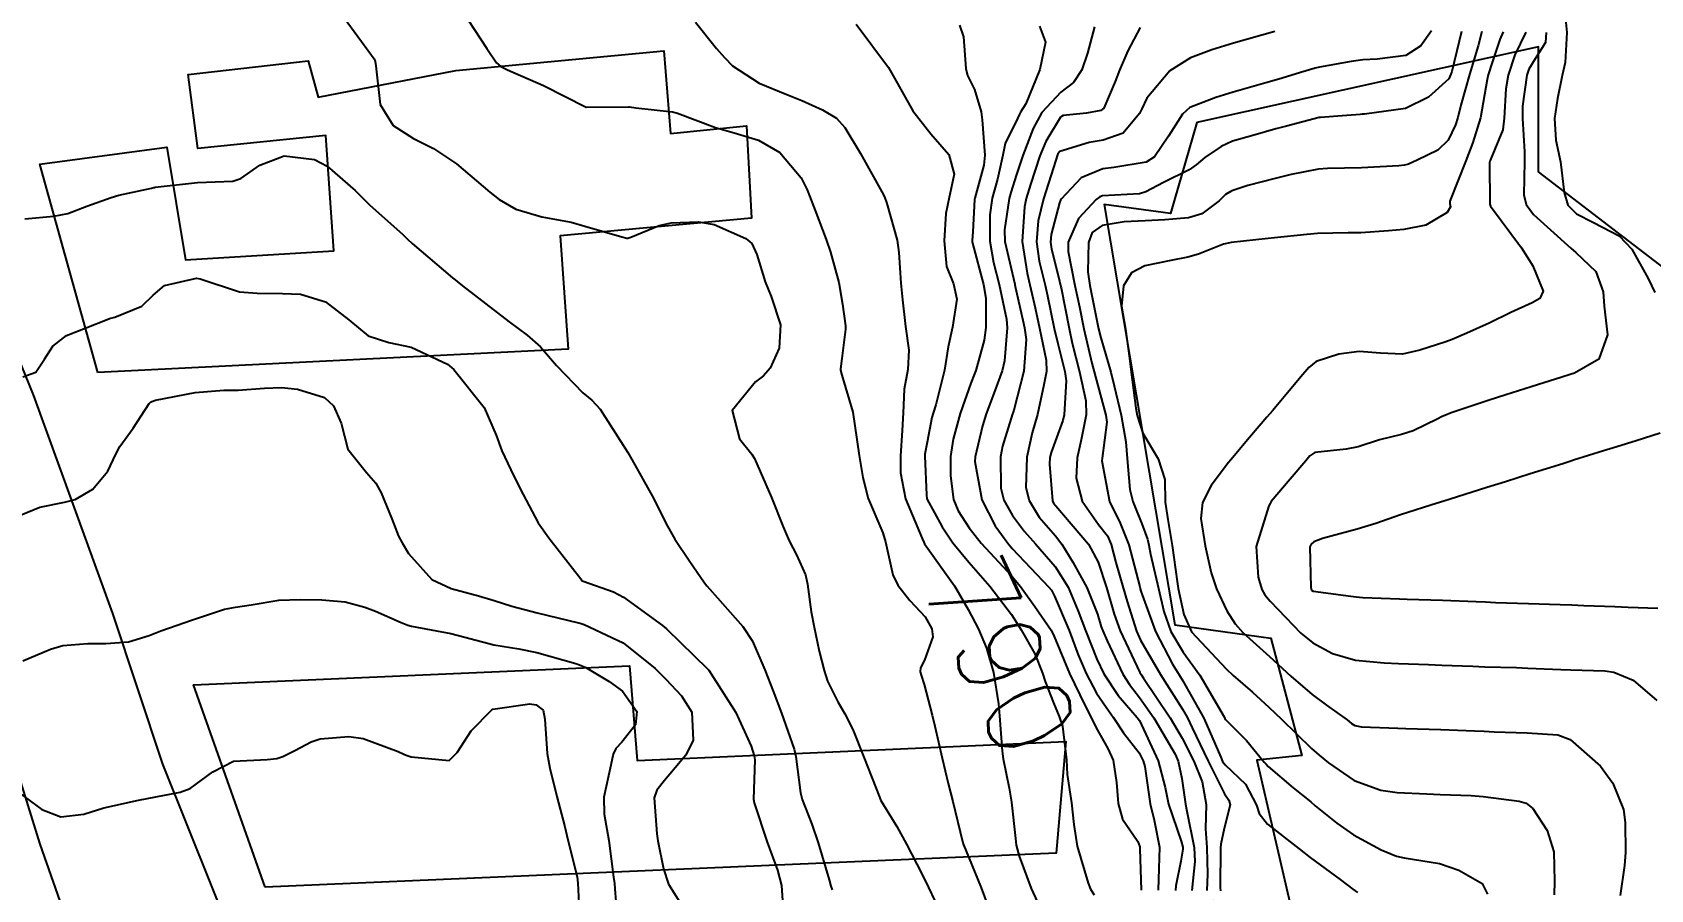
# Model space of a CAD drawing. Header units: metres. Extents: x 307586 to 320046, y 7427249 to 7434250.
# Drawn here: x 318853.4 to 318928.5, y 7429675.1 to 7429714.9 of the extents above; entities that cross this region are included whole.
import ezdxf
from ezdxf.enums import TextEntityAlignment as Align

# ---------------------------------------------------------------- set-up
doc = ezdxf.new("R2010")
doc.units = ezdxf.units.M
doc.header["$MEASUREMENT"] = 0
for name, color, linetype in [('Cotas', 45, 'Continuous'), ('Curvas de Nivel 1m', 11, 'Continuous'), ('Curvas de Nivel 5m', 15, 'Continuous'), ('Edificações', 30, 'Continuous'), ('Vias Primárias', 230, 'Continuous')]:
    doc.layers.add(name, color=color, linetype=linetype)
doc.styles.add('Style-STANDARD', font='STANDARD.shx')

msp = doc.modelspace()

# ---------------------------------------------------------------- linework, layer by layer
at = {"layer": 'Curvas de Nivel 1m', "flags": 128}
for points, elevation in [([(318867.83, 7429715.533), (318869.106, 7429713.805), (318869.226, 7429713.64), (318869.277, 7429713.517), (318869.299, 7429713.317), (318869.514, 7429711.513), (318870.107, 7429710.548), (318871.057, 7429709.936), (318871.975, 7429709.481), (318873.046, 7429708.764), (318874.592, 7429707.454), (318875.028, 7429707.109), (318875.801, 7429706.659), (318877.016, 7429706.309), (318878.367, 7429706.052), (318879.01, 7429705.868), (318880.72, 7429705.374), (318880.947, 7429705.315), (318881.002, 7429705.315), (318881.044, 7429705.328), (318881.14, 7429705.369), (318882.459, 7429705.908), (318883.013, 7429706.032), (318884.281, 7429706.07), (318885.012, 7429705.954), (318886.472, 7429705.308), (318886.759, 7429705.062), (318886.995, 7429704.552), (318887.375, 7429703.296), (318887.651, 7429702.615), (318888.09, 7429701.289), (318888.024, 7429700.207), (318887.607, 7429699.293), (318887.29, 7429698.936), (318886.927, 7429698.66), (318885.847, 7429697.316), (318886.189, 7429696.015), (318886.753, 7429695.302), (318886.807, 7429695.226), (318886.881, 7429695.095), (318887.663, 7429693.292), (318888.206, 7429691.923), (318888.482, 7429691.284), (318888.826, 7429690.625), (318889.248, 7429689.705), (318889.345, 7429689.272), (318889.514, 7429687.984), (318889.643, 7429687.267), (318889.877, 7429686.163), (318890.108, 7429685.26), (318890.275, 7429684.774), (318890.749, 7429683.81), (318891.077, 7429683.247), (318891.449, 7429682.526), (318891.951, 7429681.238), (318892.694, 7429679.357), (318892.723, 7429679.259), (318892.737, 7429679.229), (318893.482, 7429678.019), (318893.931, 7429677.211), (318894.652, 7429675.831), (318894.956, 7429675.197), (318895.254, 7429674.577)], 793), ([(318873.582, 7429715.465), (318874.452, 7429714.114), (318874.913, 7429713.452), (318875.1, 7429713.286), (318875.417, 7429713.126), (318877.088, 7429712.403), (318879.073, 7429711.4), (318881.032, 7429711.412), (318881.074, 7429711.409), (318881.376, 7429711.367), (318883.071, 7429711.182), (318883.304, 7429711.114), (318885.064, 7429710.452), (318885.941, 7429710.196), (318887.059, 7429709.859), (318888.062, 7429709.29), (318889.041, 7429708.117), (318889.317, 7429707.557), (318889.43, 7429707.274), (318889.691, 7429706.601), (318890.209, 7429705.262), (318890.41, 7429704.671), (318890.787, 7429703.253), (318890.968, 7429702.25), (318891.102, 7429701.249), (318891.106, 7429701.094), (318890.938, 7429699.742), (318890.869, 7429699.251), (318890.867, 7429699.186), (318890.93, 7429698.956), (318891.439, 7429697.245), (318891.536, 7429696.611), (318891.736, 7429695.241), (318891.906, 7429694.207), (318892.157, 7429693.237), (318892.839, 7429691.65), (318892.953, 7429691.229), (318893.298, 7429689.703), (318893.524, 7429689.219), (318894.096, 7429688.501), (318894.798, 7429687.752), (318895.113, 7429687.197), (318895.16, 7429686.824), (318894.771, 7429685.747), (318894.586, 7429685.382), (318894.57, 7429685.203), (318894.61, 7429685.051), (318894.757, 7429684.608), (318895.125, 7429683.196), (318895.255, 7429682.678), (318895.595, 7429681.191), (318895.872, 7429680.017), (318896.077, 7429679.186), (318896.53, 7429677.326), (318896.581, 7429677.181), (318896.67, 7429676.963), (318897.406, 7429675.172), (318897.867, 7429673.932)], 792), ([(318884.146, 7429715.34), (318885.111, 7429714.108), (318885.481, 7429713.698), (318885.853, 7429713.319), (318887.091, 7429712.505), (318888.386, 7429711.984), (318889.079, 7429711.705), (318890.041, 7429711.265), (318890.692, 7429710.878), (318891.065, 7429710.455), (318891.802, 7429709.243), (318892.795, 7429707.473), (318892.915, 7429707.231), (318893.028, 7429706.925), (318893.498, 7429705.225), (318893.572, 7429704.649), (318893.678, 7429703.223), (318893.743, 7429702.454), (318893.884, 7429701.221), (318894.038, 7429700.127), (318894, 7429699.219), (318893.831, 7429698.313), (318893.777, 7429697.221), (318893.731, 7429696.391), (318893.651, 7429695.222), (318893.661, 7429694.436), (318893.895, 7429693.22), (318894.665, 7429691.392), (318894.731, 7429691.211), (318894.764, 7429691.133), (318894.84, 7429691.024), (318896.156, 7429689.187), (318896.802, 7429688.092), (318897.271, 7429687.175), (318897.652, 7429686.299), (318897.971, 7429685.168), (318898.203, 7429683.71), (318898.252, 7429683.165), (318898.368, 7429681.522), (318898.424, 7429681.163), (318898.703, 7429679.806), (318898.813, 7429679.158), (318898.994, 7429677.473), (318899.031, 7429677.155), (318899.166, 7429676.652), (318899.722, 7429675.144), (318900.009, 7429674.512)], 791), ([(318924.519, 7429715.469), (318924.576, 7429714.855), (318924.506, 7429713.459), (318924.367, 7429712.857), (318924.154, 7429711.798), (318924.006, 7429710.861), (318924.065, 7429709.863), (318924.287, 7429708.858), (318924.456, 7429707.439), (318924.632, 7429706.854), (318925.027, 7429706.452), (318925.812, 7429706.047), (318927.012, 7429705.425), (318927.594, 7429704.814), (318928.35, 7429703.446), (318928.66, 7429702.803)], 778), ([(318896.396, 7429715.191), (318896.586, 7429714.656), (318896.685, 7429713.186), (318896.771, 7429712.856), (318897.093, 7429712.213), (318897.404, 7429711.177), (318897.446, 7429710.808), (318897.565, 7429709.175), (318897.517, 7429708.706), (318897.106, 7429707.179), (318897.097, 7429707.115), (318897.009, 7429705.617), (318896.977, 7429705.206), (318896.977, 7429705.18), (318896.98, 7429705.157), (318897.002, 7429705.086), (318897.51, 7429703.175), (318897.611, 7429702.539), (318897.616, 7429701.173), (318897.536, 7429700.592), (318897.149, 7429699.178), (318897.092, 7429699.018), (318896.927, 7429698.583), (318896.432, 7429697.187), (318896.098, 7429695.989), (318895.983, 7429695.194), (318895.978, 7429694.297), (318896.116, 7429693.191), (318896.333, 7429692.663), (318896.85, 7429691.874), (318897.399, 7429691.174), (318898.82, 7429689.635), (318899.232, 7429689.154), (318899.883, 7429688.223), (318900.641, 7429687.132), (318900.788, 7429686.832), (318901.5, 7429685.123), (318902.218, 7429683.646), (318902.487, 7429683.113), (318902.738, 7429682.598), (318903.276, 7429681.649), (318903.519, 7429681.098), (318903.676, 7429680.064), (318903.76, 7429679.094), (318903.966, 7429678.371), (318904.675, 7429677.322), (318904.757, 7429677.079), (318904.766, 7429676.985), (318904.821, 7429675.078)], 789), ([(318900.111, 7429715.145), (318900.389, 7429714.414), (318900.129, 7429713.145), (318899.476, 7429711.544), (318899.223, 7429711.158), (318899.174, 7429711.067), (318899.079, 7429710.87), (318898.517, 7429709.71), (318898.399, 7429709.167), (318898.151, 7429708.059), (318897.917, 7429707.171), (318897.801, 7429706.392), (318897.797, 7429705.172), (318897.97, 7429704.193), (318898.231, 7429703.168), (318898.573, 7429701.558), (318898.606, 7429701.164), (318898.482, 7429699.622), (318898.38, 7429699.166), (318897.982, 7429698.109), (318897.636, 7429697.173), (318897.461, 7429696.618), (318897.12, 7429695.178), (318897.102, 7429694.956), (318897.433, 7429693.174), (318898.042, 7429691.978), (318898.64, 7429691.162), (318898.839, 7429690.927), (318900.544, 7429689.134), (318900.665, 7429688.986), (318900.809, 7429688.716), (318901.476, 7429687.123), (318901.906, 7429685.989), (318902.269, 7429685.115), (318902.754, 7429684.211), (318903.2, 7429683.556), (318903.521, 7429683.098), (318904.011, 7429682.367), (318904.726, 7429681.436), (318904.925, 7429681.078), (318904.995, 7429680.801), (318905.245, 7429679.074), (318905.433, 7429678.325), (318905.671, 7429677.07), (318905.646, 7429676.082), (318905.611, 7429675.07)], 788), ([(318902.658, 7429715.115), (318902.327, 7429713.902), (318902.078, 7429713.12), (318901.681, 7429712.54), (318901.092, 7429712.084), (318900.22, 7429711.143), (318899.809, 7429710.412), (318899.338, 7429709.156), (318899.044, 7429708.269), (318898.77, 7429707.429), (318898.702, 7429707.163), (318898.475, 7429705.701), (318898.495, 7429705.165), (318898.954, 7429703.189), (318898.961, 7429703.16), (318898.982, 7429703.073), (318899.328, 7429701.516), (318899.409, 7429701.153), (318899.49, 7429700.617), (318899.379, 7429699.153), (318898.915, 7429697.333), (318898.869, 7429697.205), (318898.854, 7429697.161), (318898.384, 7429695.672), (318898.302, 7429695.166), (318898.316, 7429693.718), (318898.446, 7429693.164), (318898.856, 7429692.455), (318899.414, 7429691.717), (318899.914, 7429691.144), (318900.827, 7429690.086), (318901.437, 7429689.124), (318901.907, 7429688.014), (318902.247, 7429687.115), (318902.773, 7429685.781), (318903.093, 7429685.105), (318903.762, 7429684.104), (318904.642, 7429683.082), (318904.688, 7429683.026), (318904.742, 7429682.939), (318905.621, 7429681.071), (318905.938, 7429679.834), (318906.1, 7429679.066), (318906.676, 7429677.349), (318906.755, 7429677.059), (318906.759, 7429676.972), (318906.663, 7429676.413), (318906.435, 7429675.273), (318906.416, 7429675.062)], 787), ([(318904.774, 7429715.093), (318904.203, 7429714.008), (318903.815, 7429713.103), (318903.613, 7429712.59), (318903.085, 7429711.353), (318902.952, 7429711.243), (318902.294, 7429711.118), (318901.198, 7429711.012), (318901.08, 7429710.924), (318900.402, 7429709.8), (318900.126, 7429709.144), (318899.696, 7429707.807), (318899.492, 7429707.153), (318899.403, 7429706.778), (318899.307, 7429705.155), (318899.532, 7429703.696), (318899.665, 7429703.15), (318899.904, 7429702.078), (318900.109, 7429701.143), (318900.421, 7429699.658), (318900.426, 7429699.138), (318900.304, 7429698.517), (318900.017, 7429697.143), (318899.768, 7429696.279), (318899.515, 7429695.151), (318899.471, 7429693.753), (318899.62, 7429693.149), (318900.096, 7429692.382), (318900.847, 7429691.509), (318901.14, 7429691.127), (318901.661, 7429690.291), (318902.304, 7429689.115), (318902.801, 7429687.87), (318902.974, 7429687.286), (318903.04, 7429687.106), (318903.246, 7429686.643), (318903.971, 7429685.092), (318904.279, 7429684.608), (318904.752, 7429684.008), (318905.408, 7429683.073), (318906.402, 7429681.387), (318906.539, 7429681.062), (318906.711, 7429680.246), (318906.885, 7429679.058), (318906.929, 7429678.82), (318907.285, 7429677.054), (318907.316, 7429676.401), (318907.18, 7429675.055)], 786), ([(318918.299, 7429714.928), (318917.809, 7429714.24), (318917.111, 7429713.791), (318915.77, 7429713.62), (318915.109, 7429713.587), (318914.574, 7429713.509), (318913.106, 7429713.249), (318912.897, 7429713.2), (318912.221, 7429712.999), (318911.365, 7429712.743), (318911.099, 7429712.667), (318910.607, 7429712.526), (318909.093, 7429712.086), (318908.29, 7429711.849), (318907.086, 7429711.375), (318906.748, 7429711.065), (318906.099, 7429710.043), (318905.44, 7429709.084), (318905.051, 7429708.849), (318903.553, 7429708.599), (318903.047, 7429708.53), (318902.047, 7429708.116), (318901.108, 7429707.129), (318901.077, 7429707.085), (318901.03, 7429706.951), (318900.653, 7429705.491), (318900.622, 7429705.136), (318900.67, 7429704.805), (318900.987, 7429703.521), (318901.077, 7429703.129), (318901.105, 7429703.006), (318901.476, 7429701.125), (318901.629, 7429700.447), (318901.967, 7429699.12), (318902.261, 7429697.775), (318902.279, 7429697.116), (318902.046, 7429695.968), (318901.859, 7429695.12), (318901.806, 7429694.188), (318902.093, 7429693.118), (318902.852, 7429692.037), (318903.255, 7429691.514), (318903.428, 7429691.101), (318903.655, 7429690.273), (318903.997, 7429689.092), (318904.18, 7429688.463), (318904.604, 7429687.083), (318904.787, 7429686.673), (318905.727, 7429685.07), (318906.747, 7429683.46), (318906.977, 7429683.058), (318907.199, 7429682.595), (318907.931, 7429681.048), (318908.7, 7429679.539), (318908.901, 7429679.242), (318908.961, 7429679.036), (318908.682, 7429677.928), (318908.516, 7429677.2), (318908.509, 7429677.042), (318908.498, 7429675.189), (318908.505, 7429675.041)], 784), ([(318919.693, 7429714.911), (318919.238, 7429713.051), (318919.2, 7429712.919), (318919.101, 7429712.704), (318918.167, 7429711.855), (318917.087, 7429711.337), (318915.189, 7429711.073), (318915.084, 7429711.069), (318914.994, 7429711.06), (318913.949, 7429710.981), (318913.149, 7429710.922), (318913.082, 7429710.91), (318911.563, 7429710.517), (318911.074, 7429710.386), (318910.008, 7429710.087), (318909.065, 7429709.813), (318908.53, 7429709.576), (318907.787, 7429709.053), (318907.385, 7429708.721), (318907.047, 7429708.485), (318905.864, 7429707.9), (318905.037, 7429707.461), (318904.751, 7429707.378), (318903.035, 7429707.284), (318902.905, 7429707.241), (318902.741, 7429707.113), (318901.918, 7429706.223), (318901.434, 7429705.126), (318901.432, 7429704.692), (318901.753, 7429703.122), (318901.957, 7429702.136), (318902.17, 7429701.118), (318902.535, 7429699.518), (318902.639, 7429699.113), (318902.923, 7429698.078), (318903.191, 7429697.107), (318903.23, 7429696.785), (318903.013, 7429695.109), (318903.006, 7429694.984), (318903.358, 7429693.105), (318903.846, 7429692.094), (318904.256, 7429691.089), (318904.758, 7429689.137), (318904.774, 7429689.081), (318904.782, 7429689.05), (318904.812, 7429688.948), (318905.487, 7429687.073), (318906.283, 7429685.552), (318906.585, 7429685.062), (318906.76, 7429684.776), (318907.739, 7429683.05), (318908.52, 7429681.247), (318908.607, 7429681.041), (318908.72, 7429680.878), (318909.669, 7429679.987), (318910.181, 7429679.018), (318910.294, 7429678.621), (318910.684, 7429678.137), (318912.162, 7429676.995), (318912.667, 7429676.589), (318914.06, 7429675.561), (318914.645, 7429675.124), (318914.862, 7429674.958)], 783), ([(318920.635, 7429714.897), (318920.463, 7429714.247), (318920.063, 7429712.906), (318919.659, 7429711.482), (318919.526, 7429710.913), (318919.419, 7429710.574), (318919.067, 7429709.862), (318918.591, 7429709.393), (318917.63, 7429708.934), (318917.233, 7429708.756), (318917.051, 7429708.703), (318916.778, 7429708.672), (318915.049, 7429708.579), (318913.478, 7429708.556), (318913.048, 7429708.522), (318911.784, 7429708.264), (318911.044, 7429708.083), (318909.769, 7429707.758), (318909.038, 7429707.519), (318908.741, 7429707.337), (318908.443, 7429707.046), (318907.636, 7429706.442), (318907.021, 7429706.267), (318905.928, 7429706.167), (318905.018, 7429706.116), (318904.041, 7429706.076), (318903.015, 7429705.912), (318902.551, 7429705.574), (318902.374, 7429705.116), (318902.348, 7429703.757), (318902.439, 7429703.115), (318902.815, 7429701.261), (318902.846, 7429701.111), (318902.957, 7429700.694), (318903.412, 7429699.105), (318903.569, 7429698.461), (318903.897, 7429697.1), (318904.116, 7429695.876), (318904.171, 7429695.097), (318904.306, 7429693.658), (318904.433, 7429693.094), (318904.556, 7429692.789), (318904.853, 7429692.066), (318905.117, 7429691.349), (318905.18, 7429691.077), (318905.255, 7429690.658), (318905.63, 7429689.072), (318905.874, 7429687.997), (318906.195, 7429687.066), (318906.779, 7429686.114), (318907.552, 7429685.052), (318908.676, 7429683.108), (318908.713, 7429683.04), (318908.742, 7429682.992), (318909.717, 7429682.01), (318910.539, 7429681.013), (318910.622, 7429680.912), (318910.72, 7429680.809), (318911.879, 7429679.825), (318912.696, 7429679.163), (318912.907, 7429678.987), (318913.898, 7429678.185), (318914.68, 7429677.633), (318915.959, 7429676.947), (318916.668, 7429676.643), (318917.035, 7429676.569), (318918.664, 7429676.311), (318919.571, 7429675.995), (318920.65, 7429675.376), (318920.899, 7429674.887)], 782), ([(318921.623, 7429714.885), (318921.472, 7429714.534), (318921.109, 7429713.466), (318920.929, 7429712.893), (318920.881, 7429712.674), (318920.58, 7429710.898), (318920.22, 7429709.748), (318919.885, 7429708.908), (318919.151, 7429707.035), (318919.143, 7429706.918), (318919.18, 7429706.768), (318919.027, 7429706.512), (318918.031, 7429705.917), (318917.015, 7429705.72), (318916.299, 7429705.665), (318915.012, 7429705.566), (318914.424, 7429705.564), (318913.011, 7429705.535), (318912.519, 7429705.487), (318911.008, 7429705.334), (318910.713, 7429705.308), (318909.004, 7429705.117), (318908.937, 7429705.108), (318908.65, 7429705.044), (318907.48, 7429704.574), (318906.997, 7429704.433), (318906.201, 7429704.278), (318904.992, 7429704.033), (318904.377, 7429703.708), (318904.007, 7429703.1), (318903.919, 7429702.155), (318904.09, 7429701.099), (318904.288, 7429699.751), (318904.368, 7429699.096), (318904.573, 7429697.437), (318904.635, 7429697.093), (318904.901, 7429696.276), (318905.616, 7429695.079), (318905.916, 7429694.117), (318905.936, 7429693.074), (318906.056, 7429692.269), (318906.265, 7429691.066), (318906.491, 7429689.39), (318906.546, 7429689.063), (318906.801, 7429687.852), (318907.168, 7429687.056), (318908.767, 7429685.341), (318909.095, 7429685.035), (318909.989, 7429684.255), (318910.748, 7429683.566), (318911.332, 7429683.004), (318912.729, 7429681.645), (318913.083, 7429681.341), (318913.513, 7429680.978), (318914.711, 7429680.16), (318915.947, 7429679.705), (318916.703, 7429679.608), (318918.085, 7429679.543), (318918.702, 7429679.515), (318920.142, 7429679.457), (318920.701, 7429679.41), (318922.364, 7429679.207), (318922.697, 7429679.109), (318923.006, 7429678.865), (318923.662, 7429677.834), (318923.977, 7429676.85), (318924.01, 7429675.492), (318923.99, 7429674.85)], 781), ([(318923.626, 7429714.865), (318923.594, 7429714.39), (318923.111, 7429713.64), (318922.822, 7429713.157), (318922.731, 7429712.874), (318922.525, 7429711.439), (318922.517, 7429710.876), (318922.617, 7429709.317), (318922.609, 7429708.874), (318922.579, 7429707.334), (318922.69, 7429706.873), (318923.026, 7429706.422), (318924.763, 7429704.852), (318925.001, 7429704.657), (318925.929, 7429703.773), (318926.26, 7429702.831), (318926.315, 7429702.169), (318926.471, 7429700.827), (318926.068, 7429699.711), (318924.936, 7429699.056), (318924.782, 7429699.005), (318924.302, 7429698.856), (318923.266, 7429698.53), (318922.928, 7429698.422), (318921.755, 7429698.051), (318920.922, 7429697.784), (318919.213, 7429697.213), (318918.915, 7429697.096), (318918.794, 7429697.041), (318918.555, 7429696.924), (318917.452, 7429696.387), (318916.902, 7429696.207), (318915.892, 7429695.961), (318914.893, 7429695.641), (318914.333, 7429695.533), (318912.889, 7429695.381), (318912.658, 7429695.221), (318912.461, 7429694.994), (318911.736, 7429694.14), (318910.864, 7429693.095), (318910.807, 7429693.011), (318910.757, 7429692.907), (318910.159, 7429691.02), (318910.25, 7429689.59), (318910.43, 7429689.016), (318910.565, 7429688.768), (318910.808, 7429688.485), (318912.237, 7429686.996), (318912.786, 7429686.543), (318913.703, 7429686.052), (318914.775, 7429685.738), (318916.105, 7429685.615), (318916.773, 7429685.592), (318918.155, 7429685.543), (318918.772, 7429685.515), (318920.212, 7429685.457), (318920.771, 7429685.436), (318922.249, 7429685.397), (318922.771, 7429685.377), (318924.307, 7429685.31), (318924.77, 7429685.297), (318926.341, 7429685.253), (318926.768, 7429685.187), (318927.666, 7429684.811), (318928.754, 7429683.869)], 779), ([(318853.011, 7429706.221), (318854.365, 7429706.344), (318855.015, 7429706.465), (318855.897, 7429706.8), (318857.026, 7429707.211), (318857.377, 7429707.307), (318858.888, 7429707.641), (318859.006, 7429707.668), (318859.033, 7429707.674), (318859.069, 7429707.676), (318861.036, 7429707.895), (318862.663, 7429707.967), (318863.038, 7429708.086), (318863.925, 7429708.7), (318865.049, 7429709.141), (318866.462, 7429708.964), (318867.044, 7429708.657), (318868.347, 7429707.527), (318869.023, 7429706.848), (318870.542, 7429705.497), (318870.781, 7429705.273), (318870.999, 7429705.062), (318872.865, 7429703.471), (318872.982, 7429703.378), (318873.333, 7429703.111), (318874.959, 7429701.852), (318875.497, 7429701.442), (318876.335, 7429700.817), (318876.941, 7429700.27), (318877.696, 7429699.412), (318878.92, 7429698.14), (318879.33, 7429697.807), (318879.716, 7429697.388), (318880.886, 7429695.546), (318880.995, 7429695.369), (318881.193, 7429695.053), (318882.138, 7429693.357), (318882.842, 7429691.953), (318883.182, 7429691.347), (318883.842, 7429690.359), (318884.561, 7429689.324), (318884.672, 7429689.183), (318884.81, 7429689.027), (318886.34, 7429687.305), (318886.783, 7429686.628), (318887.356, 7429685.294), (318887.741, 7429684.302), (318888.138, 7429683.286), (318888.718, 7429681.609), (318888.792, 7429681.279), (318889.009, 7429679.588), (318889.093, 7429679.274), (318889.547, 7429678.132), (318889.836, 7429677.263), (318890.348, 7429675.554), (318890.429, 7429675.253), (318890.478, 7429675.089)], 794), ([(318852.844, 7429692.481), (318853.708, 7429692.843), (318854.854, 7429693.077), (318855.346, 7429693.192), (318856.166, 7429693.67), (318856.871, 7429694.516), (318857.232, 7429695.304), (318857.429, 7429695.655), (318858.043, 7429696.501), (318858.781, 7429697.641), (318858.845, 7429697.709), (318858.914, 7429697.745), (318859.074, 7429697.797), (318860.918, 7429698.155), (318862.257, 7429698.259), (318862.92, 7429698.273), (318864.146, 7429698.352), (318864.921, 7429698.386), (318865.677, 7429698.315), (318866.917, 7429697.92), (318867.334, 7429697.536), (318867.701, 7429696.732), (318868.007, 7429695.529), (318868.872, 7429694.452), (318869.305, 7429693.951), (318869.556, 7429693.51), (318870.049, 7429692.298), (318870.363, 7429691.497), (318870.523, 7429691.188), (318870.825, 7429690.686), (318871.899, 7429689.479), (318872.809, 7429689.065), (318874.074, 7429688.726), (318874.804, 7429688.509), (318875.621, 7429688.252), (318876.798, 7429687.939), (318878.717, 7429687.477), (318878.793, 7429687.456), (318878.839, 7429687.445), (318878.978, 7429687.397), (318880.781, 7429686.547), (318882.263, 7429685.355), (318882.758, 7429684.855), (318883.499, 7429684.088), (318883.968, 7429683.332), (318884.027, 7429682.027), (318883.69, 7429681.335), (318882.701, 7429680.156), (318882.345, 7429679.705), (318882.226, 7429679.355), (318882.341, 7429677.689), (318882.398, 7429677.353), (318882.653, 7429676.054), (318882.892, 7429675.346), (318883.568, 7429674.271)], 796), ([(318928.905, 7429696.268), (318927.791, 7429695.92), (318926.895, 7429695.636), (318926.276, 7429695.445), (318924.885, 7429695.011), (318924.763, 7429694.973), (318924.389, 7429694.855), (318922.878, 7429694.382), (318921.736, 7429694.02), (318920.872, 7429693.749), (318919.167, 7429693.217), (318918.865, 7429693.115), (318918.717, 7429693.069), (318918.263, 7429692.926), (318917.201, 7429692.595), (318916.858, 7429692.48), (318915.722, 7429692.084), (318914.851, 7429691.813), (318913.243, 7429691.381), (318912.845, 7429691.235), (318912.709, 7429691.126), (318912.653, 7429690.992), (318912.692, 7429689.114), (318912.736, 7429688.991), (318912.812, 7429688.935), (318914.561, 7429688.714), (318914.81, 7429688.679), (318915.118, 7429688.648), (318916.809, 7429688.583), (318917.177, 7429688.569), (318918.809, 7429688.52), (318920.37, 7429688.458), (318920.808, 7429688.441), (318921.271, 7429688.423), (318922.808, 7429688.366), (318924.277, 7429688.317), (318924.808, 7429688.302), (318925.363, 7429688.279), (318926.807, 7429688.223), (318927.421, 7429688.2), (318928.806, 7429688.156)], 778), ([(318852.928, 7429685.708), (318854.206, 7429686.254), (318854.774, 7429686.421), (318855.934, 7429686.514), (318856.776, 7429686.508), (318857.834, 7429686.592), (318858.782, 7429686.882), (318859.322, 7429687.094), (318860.793, 7429687.61), (318862.29, 7429688.103), (318862.799, 7429688.194), (318863.517, 7429688.3), (318864.802, 7429688.518), (318865.815, 7429688.562), (318866.803, 7429688.543), (318867.88, 7429688.451), (318868.8, 7429688.204), (318869.297, 7429688.012), (318870.484, 7429687.495), (318870.791, 7429687.364), (318870.961, 7429687.318), (318872.786, 7429686.977), (318873.442, 7429686.801), (318874.778, 7429686.447), (318875.937, 7429686.267), (318876.773, 7429686.1), (318878.589, 7429685.579), (318878.765, 7429685.523), (318879.054, 7429685.396), (318880.127, 7429684.75), (318880.752, 7429684.295), (318881.423, 7429683.363), (318881.356, 7429682.741), (318880.721, 7429681.941), (318880.442, 7429681.649), (318880.314, 7429681.376), (318880.206, 7429680.876), (318879.884, 7429679.382), (318879.904, 7429678.6), (318880.123, 7429677.378), (318880.343, 7429675.679), (318880.382, 7429675.374), (318880.402, 7429675.135), (318880.536, 7429673.371)], 797), ([(318852.692, 7429679.639), (318853.801, 7429678.815), (318854.681, 7429678.468), (318855.753, 7429678.598), (318856.685, 7429678.889), (318858.286, 7429679.241), (318858.69, 7429679.318), (318860.231, 7429679.617), (318860.695, 7429679.794), (318861.747, 7429680.555), (318862.707, 7429681.048), (318864.268, 7429681.126), (318864.709, 7429681.182), (318864.989, 7429681.279), (318865.543, 7429681.552), (318866.306, 7429681.957), (318866.721, 7429682.092), (318868.055, 7429682.194), (318868.722, 7429682.111), (318870.345, 7429681.496), (318870.602, 7429681.382), (318870.711, 7429681.336), (318870.941, 7429681.257), (318872.709, 7429681.082), (318873.08, 7429681.464), (318873.724, 7429682.459), (318874.692, 7429683.441), (318874.743, 7429683.462), (318876.455, 7429683.714), (318876.745, 7429683.67), (318877.065, 7429683.417), (318877.144, 7429683.008), (318877.265, 7429681.414), (318877.385, 7429680.735), (318877.711, 7429679.41), (318878.071, 7429678.014), (318878.218, 7429677.405), (318878.647, 7429675.69), (318878.686, 7429675.399), (318878.774, 7429673.547)], 798)]:
    msp.add_lwpolyline(points, dxfattribs=dict(at, elevation=elevation))
at = {"layer": 'Curvas de Nivel 5m', "flags": 128}
for points, elevation in [([(318891.592, 7429715.245), (318893.103, 7429713.23), (318894.227, 7429711.219), (318895.067, 7429710.151), (318895.903, 7429709.197), (318896.139, 7429708.289), (318895.91, 7429707.197), (318895.763, 7429706.458), (318895.676, 7429705.2), (318895.79, 7429703.997), (318896.109, 7429703.193), (318896.276, 7429702.49), (318896.066, 7429701.193), (318895.872, 7429700.273), (318895.703, 7429699.198), (318895.3, 7429697.587), (318895.17, 7429697.206), (318895.114, 7429697.002), (318894.893, 7429695.854), (318894.792, 7429695.303), (318894.783, 7429695.211), (318894.865, 7429693.405), (318894.873, 7429693.22), (318895.582, 7429691.93), (318896.078, 7429691.191), (318896.83, 7429690.293), (318897.803, 7429689.17), (318898.8, 7429687.852), (318899.077, 7429687.437), (318899.259, 7429687.153), (318899.885, 7429686.035), (318900.252, 7429685.138), (318900.376, 7429684.753), (318900.749, 7429683.769), (318901.017, 7429683.127), (318901.181, 7429682.683), (318901.358, 7429681.124), (318901.395, 7429680.441), (318901.585, 7429679.121), (318901.693, 7429678.11), (318901.856, 7429677.118), (318902.364, 7429675.396), (318902.478, 7429675.112), (318902.64, 7429674.859)], 790), ([(318911.022, 7429714.912), (318909.116, 7429714.357), (318908.105, 7429714.058), (318907.109, 7429713.683), (318906.16, 7429713.074), (318905.09, 7429711.813), (318904.857, 7429711.321), (318904.755, 7429711.093), (318903.987, 7429710.183), (318903.064, 7429709.867), (318902.417, 7429709.762), (318901.056, 7429709.335), (318900.959, 7429709.227), (318900.919, 7429709.132), (318900.86, 7429708.941), (318900.295, 7429707.141), (318900.039, 7429706.123), (318899.963, 7429705.146), (318900.098, 7429704.248), (318900.371, 7429703.139), (318900.48, 7429702.64), (318900.792, 7429701.133), (318900.953, 7429700.436), (318901.289, 7429699.126), (318901.348, 7429698.706), (318901.247, 7429697.127), (318901.185, 7429696.851), (318900.897, 7429696.05), (318900.642, 7429695.378), (318900.583, 7429695.135), (318900.577, 7429694.831), (318900.709, 7429693.132), (318900.757, 7429693.027), (318900.861, 7429692.903), (318902.374, 7429691.115), (318902.831, 7429690.29), (318903.222, 7429689.104), (318903.576, 7429687.874), (318903.856, 7429687.094), (318904.764, 7429685.172), (318904.818, 7429685.079), (318904.928, 7429684.911), (318906.174, 7429683.066), (318906.733, 7429682.115), (318907.268, 7429681.055), (318907.663, 7429680.096), (318907.834, 7429679.049), (318907.809, 7429677.921), (318907.866, 7429677.048), (318907.896, 7429675.806), (318907.871, 7429675.048)], 785), ([(318922.68, 7429714.874), (318922.169, 7429713.823), (318921.851, 7429712.883), (318921.742, 7429712.238), (318921.678, 7429710.884), (318921.614, 7429710.345), (318921.054, 7429708.992), (318921.022, 7429708.922), (318921.01, 7429708.891), (318920.995, 7429708.834), (318921.004, 7429706.89), (318921.032, 7429706.807), (318922.474, 7429704.875), (318922.995, 7429704.029), (318923.487, 7429702.865), (318923.33, 7429702.516), (318922.977, 7429702.324), (318921.985, 7429701.868), (318920.968, 7429701.38), (318919.944, 7429700.905), (318919.257, 7429700.617), (318918.957, 7429700.512), (318917.758, 7429700.125), (318916.948, 7429699.933), (318915.926, 7429699.977), (318914.949, 7429700.057), (318913.996, 7429699.931), (318912.942, 7429699.594), (318912.607, 7429699.324), (318912.329, 7429698.996), (318911.689, 7429698.238), (318910.916, 7429697.312), (318910.664, 7429697.014), (318909.855, 7429696.07), (318908.985, 7429695.038), (318908.882, 7429694.917), (318908.068, 7429693.851), (318907.672, 7429693.052), (318907.601, 7429692.307), (318907.796, 7429691.05), (318908.08, 7429689.791), (318908.325, 7429689.045), (318908.803, 7429688.032), (318909.184, 7429687.421), (318909.536, 7429687.029), (318910.777, 7429685.918), (318911.764, 7429685), (318912.754, 7429684.141), (318913.427, 7429683.657), (318914.381, 7429682.965), (318914.586, 7429682.807), (318914.74, 7429682.716), (318915.044, 7429682.653), (318916.739, 7429682.583), (318917.107, 7429682.569), (318918.739, 7429682.52), (318920.3, 7429682.458), (318920.738, 7429682.441), (318921.201, 7429682.423), (318922.738, 7429682.366), (318924.162, 7429682.274), (318924.735, 7429682.059), (318926.147, 7429680.826), (318926.711, 7429680.042), (318927.204, 7429678.815), (318927.293, 7429678.208), (318927.301, 7429676.814), (318927.258, 7429676.22), (318927.058, 7429674.816)], 780), ([(318852.925, 7429698.877), (318853.529, 7429699.102), (318853.935, 7429699.7), (318854.322, 7429700.313), (318854.944, 7429700.809), (318856.835, 7429701.545), (318856.952, 7429701.588), (318857.007, 7429701.605), (318857.194, 7429701.658), (318858.446, 7429702.16), (318858.968, 7429702.672), (318859.491, 7429703.117), (318860.981, 7429703.456), (318861.158, 7429703.431), (318862.972, 7429702.834), (318863.791, 7429702.762), (318864.971, 7429702.756), (318865.803, 7429702.725), (318866.965, 7429702.367), (318868.058, 7429701.529), (318868.946, 7429700.794), (318869.914, 7429700.477), (318870.941, 7429700.265), (318872.635, 7429699.473), (318872.931, 7429699.231), (318874.333, 7429697.456), (318874.894, 7429696.178), (318875.146, 7429695.446), (318875.717, 7429694.283), (318876.139, 7429693.431), (318876.843, 7429692.113), (318877.334, 7429691.415), (318878.814, 7429689.518), (318878.854, 7429689.44), (318878.921, 7429689.398), (318880.339, 7429688.908), (318880.806, 7429688.67), (318882.603, 7429687.352), (318882.79, 7429687.187), (318884.718, 7429685.321), (318884.738, 7429685.296), (318884.762, 7429685.271), (318886.015, 7429683.307), (318886.72, 7429681.756), (318886.868, 7429681.298), (318886.888, 7429681.121), (318886.835, 7429679.299), (318886.86, 7429679.13), (318887.464, 7429677.292), (318887.942, 7429675.998), (318888.13, 7429675.285), (318888.245, 7429673.665)], 795)]:
    msp.add_lwpolyline(points, dxfattribs=dict(at, elevation=elevation))
at = {"layer": 'Edificações'}
for points in [[(318856.402, 7429699.082), (318853.711, 7429708.745), (318859.602, 7429709.544), (318860.475, 7429704.313), (318867.357, 7429704.736), (318866.992, 7429710.077), (318861.051, 7429709.483), (318860.594, 7429712.907), (318866.169, 7429713.546), (318866.626, 7429711.857), (318873.024, 7429713.089), (318882.666, 7429714.002), (318882.986, 7429710.168), (318886.504, 7429710.533), (318886.733, 7429706.242), (318877.868, 7429705.421), (318878.233, 7429700.172), (318856.402, 7429699.082)], [(318941.444, 7429653.546), (318941.874, 7429661.288), (318935.702, 7429661.646), (318936.348, 7429667.811), (318938.142, 7429667.811), (318930.957, 7429702.501), (318923.268, 7429708.39), (318923.268, 7429714.196), (318907.408, 7429710.684), (318906.188, 7429706.454), (318903.102, 7429706.884), (318906.39, 7429687.374), (318910.845, 7429686.764), (318912.28, 7429681.316), (318910.199, 7429681.101), (318911.778, 7429674.291), (318908.195, 7429674.579), (318909.774, 7429667.769), (318924.642, 7429665.671), (318923.997, 7429661.442), (318927.011, 7429661.298), (318926.006, 7429655.277), (318941.444, 7429653.546)], [(318864.176, 7429675.216), (318860.84, 7429684.6), (318881.077, 7429685.477), (318881.428, 7429681.092), (318901.324, 7429681.967), (318900.885, 7429676.793), (318864.176, 7429675.216)]]:
    msp.add_lwpolyline(points, dxfattribs=at)
at = {"layer": 'Vias Primárias', "elevation": 818.137}
msp.add_lwpolyline([(318764.846, 7429606.709), (318780.794, 7429616.106), (318792.778, 7429623.32), (318800.153, 7429627.476), (318809.603, 7429632.81), (318817.643, 7429636.811), (318825.957, 7429641.047), (318835.957, 7429645.95), (318845.45, 7429650.773), (318854.391, 7429655.205, 0.300315), (318858.429, 7429662.145, 0.084421), (318857.333, 7429666.938), (318853.725, 7429677.204), (318850.471, 7429687.673), (318846.864, 7429696.738), (318842.039, 7429708.149), (318836.352, 7429720.031), (318832.312, 7429728.468), (318828.076, 7429736.469), (318821.841, 7429747.333), (318820.699, 7429749.111, 0.406784), (318802.408, 7429753.47), (318794.803, 7429748.891)], format="xyb", dxfattribs=at)
msp.add_lwpolyline([(318764.846, 7429606.709), (318780.794, 7429616.106), (318792.778, 7429623.32), (318800.153, 7429627.476), (318809.603, 7429632.81), (318817.643, 7429636.811), (318825.957, 7429641.047), (318835.957, 7429645.95), (318845.45, 7429650.773), (318854.391, 7429655.205, 0.300315), (318858.429, 7429662.145, 0.084421), (318857.333, 7429666.938), (318853.725, 7429677.204), (318850.471, 7429687.673), (318846.864, 7429696.738), (318842.039, 7429708.149), (318836.352, 7429720.031), (318832.312, 7429728.468), (318828.076, 7429736.469), (318821.841, 7429747.333), (318820.699, 7429749.111, 0.406784), (318802.408, 7429753.47), (318794.803, 7429748.891)], format="xyb", dxfattribs=at)
at = {"layer": 'Vias Primárias'}
msp.add_lwpolyline([(318881.889, 7429607.807), (318881.28, 7429613.365), (318879.531, 7429621.653), (318876.565, 7429631.115), (318872.879, 7429641.074), (318869.951, 7429651.491), (318866.152, 7429662.435), (318862.842, 7429672.398), (318859.423, 7429680.91), (318857.104, 7429687.904), (318853.417, 7429698.057), (318848.782, 7429709.421), (318844.446, 7429719.153), (318838.818, 7429730.482), (318834.103, 7429739.948), (318829.162, 7429748.501)], dxfattribs=at)
msp.add_lwpolyline([(318881.889, 7429607.807), (318881.28, 7429613.365), (318879.531, 7429621.653), (318876.565, 7429631.115), (318872.879, 7429641.074), (318869.951, 7429651.491), (318866.152, 7429662.435), (318862.842, 7429672.398), (318859.423, 7429680.91), (318857.104, 7429687.904), (318853.417, 7429698.057), (318848.782, 7429709.421), (318844.446, 7429719.153), (318838.818, 7429730.482), (318834.103, 7429739.948), (318829.162, 7429748.501)], dxfattribs=at)

# ---------------------------------------------------------------- texts
at = {"layer": 'Cotas', "style": 'Style-STANDARD'}
msp.add_text('790', height=4, rotation=295.09035, dxfattribs=at).set_placement((318898.299, 7429685.939, 790), align=Align.MIDDLE_CENTER)

doc.saveas('drawing.dxf')
